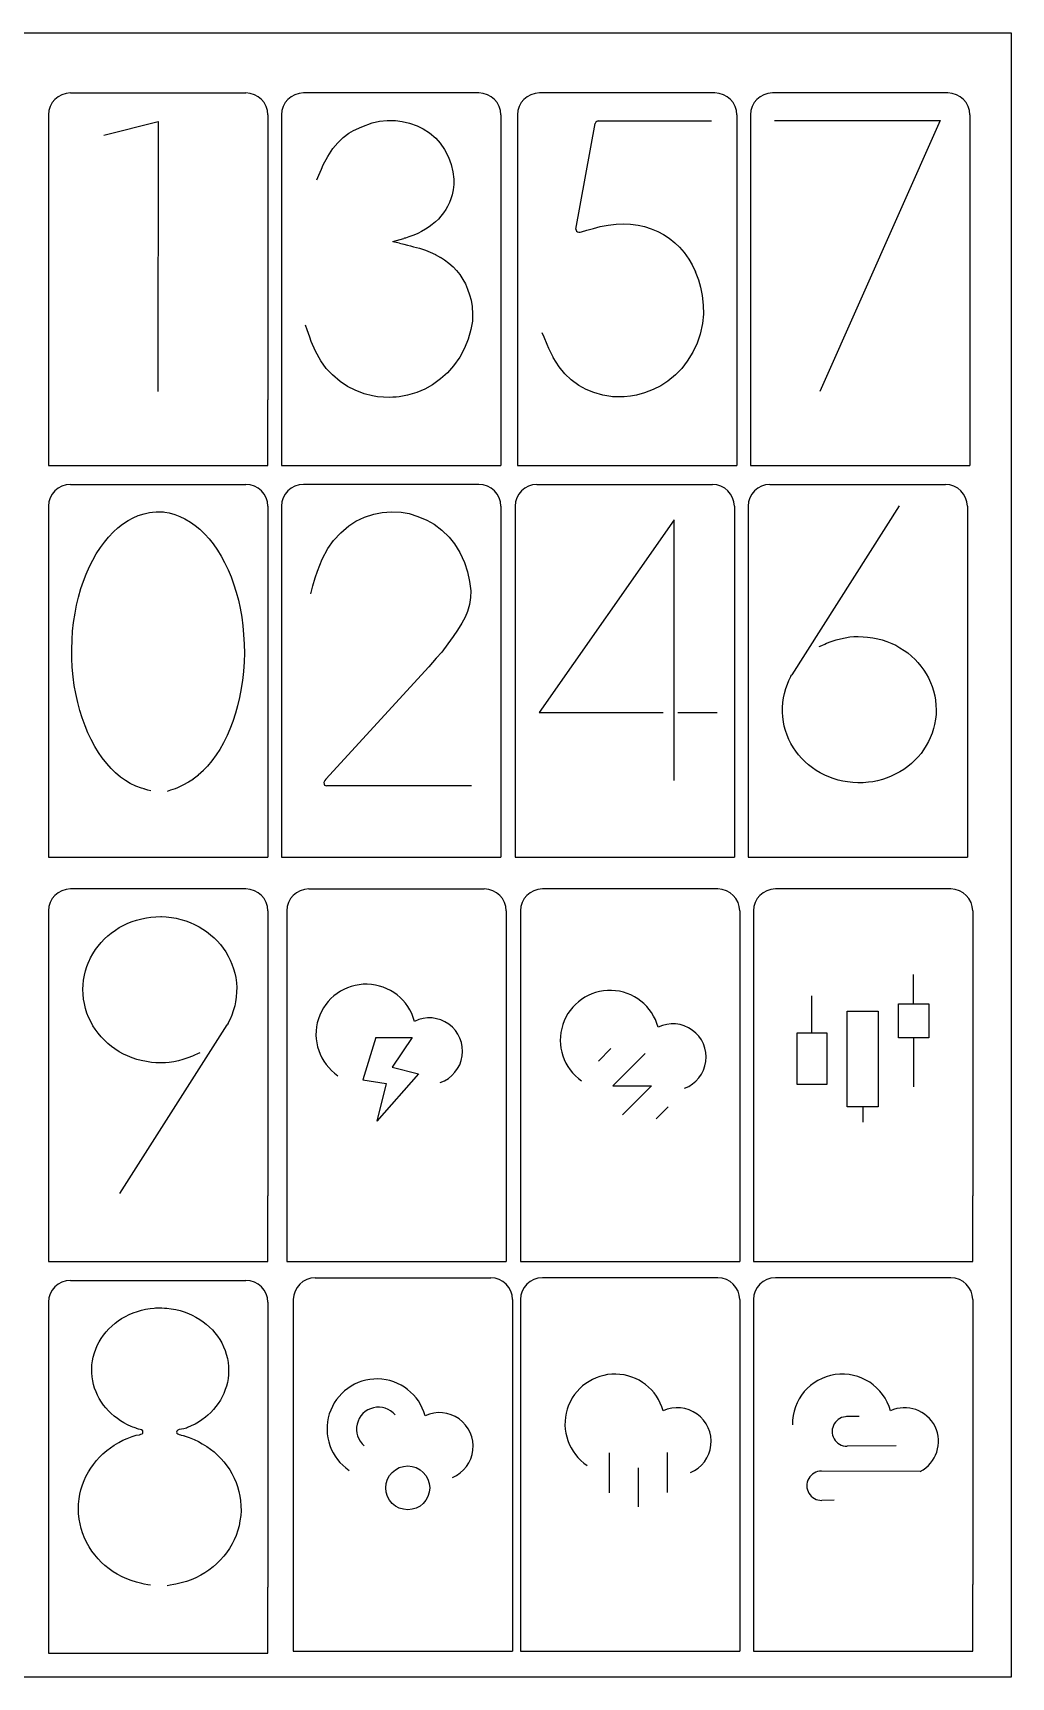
# Model space of a CAD drawing. Header units: millimetres. Extents: x 2133 to 4632, y 1065 to 2652.
# Drawn here: x 3594.3 to 3772.7, y 2342.4 to 2642.4 of the extents above; entities that cross this region are included whole.
import ezdxf

# ---------------------------------------------------------------- set-up
doc = ezdxf.new("R2010")
doc.units = ezdxf.units.MM
doc.layers.add('细实线', color=7, linetype='Continuous', lineweight=25)

msp = doc.modelspace()

# ---------------------------------------------------------------- linework, layer by layer
at = {"color": 7, "linetype": 'Continuous', "lineweight": 25}
for p, q in [((3601.116, 2631.488), (3633.116, 2631.488)), ((3675.609, 2631.488), (3643.609, 2631.488)), ((3718.652, 2631.488), (3686.652, 2631.488)), ((3761.145, 2631.488), (3729.145, 2631.488)), ((3597.116, 2627.488), (3597.116, 2575.488)), ((3637.116, 2627.488), (3637.116, 2575.488)), ((3639.609, 2627.488), (3639.609, 2575.488)), ((3679.609, 2627.488), (3679.609, 2575.488)), ((3682.652, 2627.488), (3682.652, 2575.488)), ((3722.652, 2627.488), (3722.652, 2575.488)), ((3725.145, 2627.488), (3725.145, 2575.488)), ((3765.145, 2627.488), (3765.145, 2575.488)), ((3601.116, 2560.076), (3633.116, 2560.076)), ((3675.609, 2560.076), (3643.609, 2560.076)), ((3686.208, 2560.076), (3718.208, 2560.076)), ((3728.701, 2560.076), (3760.701, 2560.076)), ((3597.116, 2556.076), (3597.116, 2504.076)), ((3637.116, 2556.076), (3637.116, 2504.076)), ((3639.609, 2556.076), (3639.609, 2504.076)), ((3679.609, 2556.076), (3679.609, 2504.076)), ((3682.208, 2556.076), (3682.208, 2504.076)), ((3722.208, 2556.076), (3722.208, 2504.076)), ((3724.701, 2556.076), (3724.701, 2504.076)), ((3764.701, 2556.076), (3764.701, 2504.076)), ((3633.116, 2486.253), (3601.116, 2486.253)), ((3644.588, 2486.253), (3676.588, 2486.253)), ((3719.187, 2486.253), (3687.187, 2486.253)), ((3761.68, 2486.253), (3729.68, 2486.253)), ((3597.116, 2482.253), (3597.116, 2430.253)), ((3637.116, 2482.253), (3637.116, 2430.253)), ((3640.588, 2482.253), (3640.588, 2430.253)), ((3680.588, 2482.253), (3680.588, 2430.253)), ((3683.187, 2482.253), (3683.187, 2430.253)), ((3723.187, 2482.253), (3723.187, 2430.253)), ((3725.68, 2482.253), (3725.68, 2430.253)), ((3765.68, 2482.253), (3765.68, 2430.253)), ((3645.76, 2415.328), (3677.76, 2415.328)), ((3719.187, 2415.328), (3687.187, 2415.328)), ((3761.68, 2415.328), (3729.68, 2415.328)), ((3601.116, 2414.841), (3633.116, 2414.841)), ((3597.116, 2410.841), (3597.116, 2358.841)), ((3637.116, 2410.841), (3637.116, 2358.841)), ((3641.76, 2411.328), (3641.76, 2359.328)), ((3681.76, 2411.328), (3681.76, 2359.328)), ((3683.187, 2411.328), (3683.187, 2359.328)), ((3723.187, 2411.328), (3723.187, 2359.328)), ((3725.68, 2411.328), (3725.68, 2359.328)), ((3765.68, 2411.328), (3765.68, 2359.328))]:
    msp.add_line(p, q, dxfattribs=at)
for points in [[(3652.717, 2624.661), (3654.258, 2625.333)], [(3654.258, 2625.333), (3656.119, 2626.019)], [(3656.119, 2626.019), (3657.492, 2626.338)], [(3657.492, 2626.338), (3658.888, 2626.449)], [(3658.888, 2626.449), (3660.377, 2626.442)], [(3660.377, 2626.442), (3661.625, 2626.303)], [(3661.625, 2626.303), (3662.967, 2625.973)], [(3662.967, 2625.973), (3664.34, 2625.498)], [(3664.34, 2625.498), (3665.46, 2624.961)], [(3648.976, 2621.358), (3649.872, 2622.417)], [(3649.872, 2622.417), (3650.879, 2623.371)], [(3650.879, 2623.371), (3651.879, 2624.169)], [(3651.879, 2624.169), (3652.717, 2624.661)], [(3665.46, 2624.961), (3666.593, 2624.196)], [(3666.593, 2624.196), (3667.728, 2623.245)], [(3667.728, 2623.245), (3668.575, 2622.332)], [(3668.575, 2622.332), (3669.362, 2621.144)], [(3647.222, 2618.4), (3648.033, 2619.923)], [(3648.033, 2619.923), (3648.976, 2621.358)], [(3669.362, 2621.144), (3670.075, 2619.752)], [(3670.075, 2619.752), (3670.553, 2618.446)], [(3646.083, 2615.611), (3646.444, 2616.509)], [(3646.444, 2616.509), (3646.879, 2617.593)], [(3646.879, 2617.593), (3647.222, 2618.4)], [(3670.553, 2618.446), (3670.869, 2617.077)], [(3670.869, 2617.077), (3671.044, 2615.748)], [(3670.913, 2613.818), (3670.725, 2612.887)], [(3671.036, 2614.76), (3670.913, 2613.818)], [(3671.044, 2615.748), (3671.036, 2614.76)], [(3669.554, 2610.195), (3669.145, 2609.597)], [(3669.887, 2610.783), (3669.554, 2610.195)], [(3670.232, 2611.504), (3669.887, 2610.783)], [(3670.515, 2612.191), (3670.232, 2611.504)], [(3670.725, 2612.887), (3670.515, 2612.191)], [(3666.527, 2607.039), (3665.882, 2606.629)], [(3667.084, 2607.457), (3666.527, 2607.039)], [(3667.693, 2607.974), (3667.084, 2607.457)], [(3668.22, 2608.476), (3667.693, 2607.974)], [(3668.667, 2608.979), (3668.22, 2608.476)], [(3669.145, 2609.597), (3668.667, 2608.979)], [(3696.491, 2606.785), (3697.723, 2607.097)], [(3697.723, 2607.097), (3699.163, 2607.363)], [(3699.163, 2607.363), (3700.669, 2607.547)], [(3700.669, 2607.547), (3701.926, 2607.606)], [(3701.926, 2607.606), (3703.253, 2607.534)], [(3703.253, 2607.534), (3704.654, 2607.36)], [(3704.654, 2607.36), (3705.813, 2607.117)], [(3705.813, 2607.117), (3707.005, 2606.726)], [(3662.061, 2604.963), (3661.902, 2604.917)], [(3662.213, 2605.009), (3662.061, 2604.963)], [(3662.86, 2605.226), (3662.196, 2605.004)], [(3663.721, 2605.552), (3662.86, 2605.226)], [(3664.48, 2605.874), (3663.721, 2605.552)], [(3665.144, 2606.208), (3664.48, 2605.874)], [(3665.882, 2606.629), (3665.144, 2606.208)], [(3694.324, 2606.171), (3695.293, 2606.456)], [(3695.281, 2606.453), (3696.491, 2606.785)], [(3707.005, 2606.726), (3708.26, 2606.208)], [(3708.26, 2606.208), (3709.285, 2605.678)], [(3709.285, 2605.678), (3710.305, 2604.986)], [(3710.305, 2604.986), (3711.371, 2604.138)], [(3711.371, 2604.138), (3712.226, 2603.327)], [(3661.9, 2603.879), (3662.566, 2603.708)], [(3662.566, 2603.708), (3663.146, 2603.569)], [(3663.146, 2603.569), (3663.703, 2603.438)], [(3663.703, 2603.438), (3664.751, 2603.154)], [(3664.751, 2603.154), (3665.843, 2602.804)], [(3665.843, 2602.804), (3666.739, 2602.464)], [(3666.739, 2602.464), (3667.683, 2602.016)], [(3667.654, 2602.029), (3668.632, 2601.495)], [(3668.601, 2601.512), (3669.365, 2601.029)], [(3669.365, 2601.029), (3670.129, 2600.435)], [(3712.226, 2603.327), (3713.042, 2602.35)], [(3713.042, 2602.35), (3713.873, 2601.187)], [(3713.873, 2601.187), (3714.522, 2600.107)], [(3670.129, 2600.435), (3670.903, 2599.743)], [(3670.903, 2599.743), (3671.522, 2599.101)], [(3671.522, 2599.101), (3672.113, 2598.34)], [(3672.113, 2598.34), (3672.698, 2597.46)], [(3714.522, 2600.107), (3715.097, 2598.859)], [(3715.081, 2598.9), (3715.653, 2597.399)], [(3672.698, 2597.46), (3673.15, 2596.653)], [(3673.15, 2596.653), (3673.549, 2595.718)], [(3673.549, 2595.718), (3673.925, 2594.636)], [(3715.653, 2597.399), (3716.056, 2596.058)], [(3716.056, 2596.058), (3716.336, 2594.539)], [(3673.925, 2594.636), (3674.187, 2593.666)], [(3674.187, 2593.666), (3674.355, 2592.505)], [(3674.355, 2592.505), (3674.438, 2591.116)], [(3716.336, 2594.539), (3716.527, 2592.767)], [(3716.527, 2592.767), (3716.582, 2591.137)], [(3644.301, 2588.272), (3644.01, 2589.136)], [(3674.417, 2589.821), (3674.167, 2588.308)], [(3674.438, 2591.116), (3674.417, 2589.821)], [(3716.401, 2589.396), (3715.989, 2587.474)], [(3716.582, 2591.137), (3716.401, 2589.396)], [(3644.78, 2586.912), (3644.298, 2588.281)], [(3645.047, 2586.154), (3644.78, 2586.913)], [(3645.814, 2584.399), (3645.047, 2586.154)], [(3673.664, 2586.549), (3673.016, 2584.924)], [(3674.167, 2588.308), (3673.664, 2586.549)], [(3687.502, 2586.901), (3687.166, 2587.727)], [(3688.041, 2585.593), (3687.502, 2586.901)], [(3715.989, 2587.474), (3715.433, 2585.809)], [(3646.797, 2582.63), (3645.814, 2584.399)], [(3672.114, 2583.309), (3670.991, 2581.68)], [(3673.016, 2584.924), (3672.114, 2583.309)], [(3688.346, 2584.857), (3688.041, 2585.594)], [(3689.19, 2583.187), (3688.346, 2584.857)], [(3690.237, 2581.532), (3689.155, 2583.243)], [(3714.641, 2584.213), (3713.626, 2582.559)], [(3715.433, 2585.809), (3714.641, 2584.213)], [(3647.785, 2581.225), (3646.797, 2582.63)], [(3648.93, 2580.03), (3647.785, 2581.225)], [(3650.329, 2578.833), (3648.93, 2580.03)], [(3669.904, 2580.41), (3668.636, 2579.305)], [(3670.991, 2581.68), (3669.904, 2580.41)], [(3691.264, 2580.248), (3690.237, 2581.532)], [(3692.438, 2579.174), (3691.264, 2580.248)], [(3711.462, 2580.087), (3710.067, 2578.929)], [(3712.621, 2581.239), (3711.462, 2580.087)], [(3713.626, 2582.559), (3712.621, 2581.239)], [(3651.648, 2577.924), (3650.329, 2578.833)], [(3653.053, 2577.233), (3651.648, 2577.924)], [(3654.71, 2576.607), (3653.053, 2577.233)], [(3665.774, 2577.448), (3664.282, 2576.851)], [(3667.144, 2578.235), (3665.774, 2577.448)], [(3668.636, 2579.305), (3667.144, 2578.235)], [(3693.853, 2578.124), (3692.438, 2579.174)], [(3695.169, 2577.355), (3693.853, 2578.124)], [(3696.564, 2576.805), (3695.169, 2577.355)], [(3707.406, 2577.403), (3705.787, 2576.767)], [(3708.773, 2578.049), (3707.406, 2577.403)], [(3710.067, 2578.929), (3708.773, 2578.049)], [(3656.216, 2576.199), (3654.71, 2576.607)], [(3657.122, 2576.065), (3656.216, 2576.199)], [(3658.197, 2575.979), (3657.122, 2576.065)], [(3659.318, 2575.95), (3658.197, 2575.979)], [(3659.94, 2575.96), (3659.318, 2575.95)], [(3660.527, 2575.991), (3659.94, 2575.96)], [(3661.05, 2576.042), (3660.527, 2575.991)], [(3662.578, 2576.344), (3661.05, 2576.042)], [(3664.282, 2576.851), (3662.578, 2576.344)], [(3698.196, 2576.339), (3696.564, 2576.805)], [(3699.654, 2576.077), (3698.196, 2576.339)], [(3699.996, 2576.049), (3699.654, 2576.077)], [(3700.412, 2576.03), (3699.996, 2576.049)], [(3700.86, 2576.024), (3700.412, 2576.03)], [(3702.087, 2576.063), (3700.86, 2576.024)], [(3703.292, 2576.174), (3702.087, 2576.063)], [(3704.341, 2576.347), (3703.247, 2576.166)], [(3705.787, 2576.767), (3704.341, 2576.347)], [(3610.633, 2552.813), (3611.635, 2553.475)], [(3611.635, 2553.475), (3612.542, 2553.981)], [(3612.542, 2553.981), (3613.481, 2554.369)], [(3613.481, 2554.369), (3614.563, 2554.712)], [(3614.563, 2554.712), (3615.545, 2554.931)], [(3615.545, 2554.931), (3616.11, 2555.002)], [(3616.11, 2555.002), (3616.753, 2555.047)], [(3616.753, 2555.047), (3617.396, 2555.063)], [(3617.396, 2555.063), (3617.74, 2555.058)], [(3617.74, 2555.058), (3618.058, 2555.041)], [(3618.058, 2555.041), (3618.329, 2555.015)], [(3618.329, 2555.015), (3619.147, 2554.855)], [(3619.147, 2554.855), (3620.126, 2554.577)], [(3620.126, 2554.577), (3621.056, 2554.238)], [(3621.056, 2554.238), (3621.965, 2553.793)], [(3621.965, 2553.793), (3622.985, 2553.193)], [(3622.985, 2553.193), (3623.881, 2552.574)], [(3651.861, 2552.499), (3653.18, 2553.352)], [(3653.18, 2553.352), (3654.775, 2554.083)], [(3654.775, 2554.083), (3656.479, 2554.664)], [(3656.479, 2554.664), (3657.951, 2554.957)], [(3657.951, 2554.957), (3659.644, 2555.05)], [(3659.644, 2555.05), (3661.41, 2554.978)], [(3661.41, 2554.978), (3662.885, 2554.735)], [(3662.885, 2554.735), (3664.501, 2554.229)], [(3664.501, 2554.229), (3666.145, 2553.539)], [(3666.145, 2553.539), (3667.47, 2552.785)], [(3607.298, 2549.551), (3608.064, 2550.455)], [(3608.064, 2550.455), (3608.957, 2551.395)], [(3608.957, 2551.395), (3609.771, 2552.154)], [(3609.771, 2552.154), (3610.633, 2552.813)], [(3623.881, 2552.574), (3624.699, 2551.878)], [(3624.699, 2551.878), (3625.614, 2550.991)], [(3625.614, 2550.991), (3626.414, 2550.12)], [(3626.414, 2550.12), (3627.132, 2549.195)], [(3649.081, 2549.824), (3650.404, 2551.233)], [(3650.404, 2551.233), (3651.861, 2552.499)], [(3667.47, 2552.785), (3668.834, 2551.719)], [(3668.834, 2551.719), (3670.173, 2550.443)], [(3670.173, 2550.443), (3671.19, 2549.206)], [(3605.179, 2546.268), (3605.829, 2547.387)], [(3605.829, 2547.387), (3606.593, 2548.571)], [(3606.593, 2548.571), (3607.298, 2549.551)], [(3627.132, 2549.195), (3627.923, 2548.057)], [(3627.923, 2548.057), (3628.607, 2546.965)], [(3647.033, 2546.401), (3648.061, 2548.379)], [(3648.061, 2548.379), (3649.081, 2549.824)], [(3671.19, 2549.206), (3672.13, 2547.621)], [(3672.13, 2547.621), (3672.975, 2545.795)], [(3603.985, 2543.704), (3604.6, 2545.098)], [(3604.6, 2545.098), (3605.179, 2546.268)], [(3628.607, 2546.965), (3629.207, 2545.842)], [(3629.207, 2545.842), (3629.853, 2544.487)], [(3629.853, 2544.487), (3630.403, 2543.203)], [(3645.764, 2543.005), (3646.153, 2544.248)], [(3646.153, 2544.248), (3647.033, 2546.401)], [(3672.975, 2545.795), (3673.531, 2544.114)], [(3673.531, 2544.114), (3673.904, 2542.356)], [(3602.581, 2539.476), (3603.034, 2541.069)], [(3603.034, 2541.069), (3603.47, 2542.398)], [(3603.47, 2542.398), (3603.985, 2543.704)], [(3630.403, 2543.203), (3630.866, 2541.913)], [(3630.866, 2541.913), (3631.348, 2540.376)], [(3644.931, 2540.084), (3645.345, 2541.535)], [(3645.345, 2541.535), (3645.769, 2543.022)], [(3673.904, 2542.356), (3674.114, 2540.673)], [(3601.951, 2536.578), (3602.228, 2538.036)], [(3602.219, 2538.002), (3602.587, 2539.499)], [(3631.348, 2540.376), (3631.744, 2538.928)], [(3631.744, 2538.928), (3632.052, 2537.501)], [(3673.9, 2538.161), (3673.54, 2536.882)], [(3674.109, 2539.41), (3673.9, 2538.161)], [(3674.114, 2540.673), (3674.109, 2539.41)], [(3601.694, 2534.866), (3601.951, 2536.578)], [(3632.052, 2537.501), (3632.349, 2535.815)], [(3632.349, 2535.815), (3632.572, 2534.235)], [(3673.104, 2535.865), (3672.478, 2534.74)], [(3673.54, 2536.882), (3673.104, 2535.865)], [(3601.41, 2531.726), (3601.51, 2533.276)], [(3601.51, 2533.276), (3601.694, 2534.866)], [(3632.572, 2534.235), (3632.708, 2532.705)], [(3632.708, 2532.705), (3632.801, 2530.918)], [(3670.915, 2532.288), (3669.947, 2530.953)], [(3671.692, 2533.452), (3670.915, 2532.288)], [(3672.478, 2534.74), (3671.692, 2533.452)], [(3741.576, 2531.919), (3742.432, 2532.092)], [(3742.432, 2532.092), (3743.29, 2532.226)], [(3743.29, 2532.226), (3743.975, 2532.292)], [(3743.975, 2532.292), (3744.786, 2532.306)], [(3744.786, 2532.306), (3745.696, 2532.281)], [(3745.696, 2532.281), (3746.514, 2532.218)], [(3746.514, 2532.218), (3747.435, 2532.083)], [(3747.435, 2532.083), (3748.393, 2531.893)], [(3601.36, 2529.931), (3601.41, 2531.726)], [(3601.369, 2528.282), (3601.36, 2529.931)], [(3632.831, 2529.257), (3632.782, 2527.694)], [(3632.801, 2530.918), (3632.831, 2529.257)], [(3668.835, 2529.483), (3667.811, 2528.339)], [(3669.947, 2530.953), (3668.835, 2529.483)], [(3737.697, 2530.471), (3738.136, 2530.671)], [(3738.136, 2530.671), (3738.69, 2530.923)], [(3738.687, 2530.922), (3739.036, 2531.078)], [(3739.036, 2531.078), (3739.88, 2531.406)], [(3739.88, 2531.406), (3740.787, 2531.707)], [(3740.787, 2531.707), (3741.576, 2531.919)], [(3748.393, 2531.893), (3749.183, 2531.688)], [(3749.183, 2531.688), (3750.035, 2531.395)], [(3750.035, 2531.395), (3750.916, 2531.042)], [(3750.916, 2531.042), (3751.635, 2530.704)], [(3751.635, 2530.704), (3752.4, 2530.264)], [(3752.4, 2530.264), (3753.187, 2529.765)], [(3753.187, 2529.765), (3753.826, 2529.307)], [(3753.826, 2529.307), (3754.487, 2528.752)], [(3601.456, 2526.724), (3601.369, 2528.282)], [(3601.618, 2524.961), (3601.456, 2526.724)], [(3632.784, 2527.716), (3632.662, 2525.914)], [(3754.487, 2528.752), (3755.161, 2528.125)], [(3755.161, 2528.125), (3755.698, 2527.564)], [(3755.698, 2527.564), (3756.238, 2526.904)], [(3756.238, 2526.904), (3756.78, 2526.167)], [(3756.78, 2526.167), (3757.202, 2525.515)], [(3601.819, 2523.374), (3601.618, 2524.961)], [(3602.082, 2521.919), (3601.819, 2523.374)], [(3632.501, 2524.324), (3632.269, 2522.822)], [(3632.664, 2525.933), (3632.496, 2524.294)], [(3731.59, 2522.815), (3731.867, 2523.61)], [(3731.867, 2523.61), (3732.165, 2524.303)], [(3732.165, 2524.303), (3732.511, 2525.019)], [(3757.202, 2525.515), (3757.605, 2524.767)], [(3757.605, 2524.767), (3757.995, 2523.936)], [(3757.995, 2523.936), (3758.284, 2523.211)], [(3758.284, 2523.211), (3758.533, 2522.391)], [(3602.443, 2520.281), (3602.082, 2521.919)], [(3602.821, 2518.816), (3602.443, 2520.281)], [(3631.946, 2521.156), (3631.599, 2519.647)], [(3632.273, 2522.844), (3631.946, 2521.156)], [(3730.981, 2519.357), (3731.051, 2520.301)], [(3731.051, 2520.301), (3731.162, 2521.14)], [(3731.162, 2521.14), (3731.335, 2521.924)], [(3731.335, 2521.924), (3731.59, 2522.815)], [(3758.533, 2522.391), (3758.754, 2521.485)], [(3758.754, 2521.485), (3758.894, 2520.7)], [(3758.894, 2520.7), (3758.977, 2519.797)], [(3603.241, 2517.495), (3602.821, 2518.816)], [(3603.779, 2516.019), (3603.241, 2517.495)], [(3631.21, 2518.302), (3630.706, 2516.79)], [(3631.599, 2519.647), (3631.21, 2518.302)], [(3730.971, 2518.535), (3730.981, 2519.357)], [(3731.032, 2517.685), (3730.971, 2518.535)], [(3731.154, 2516.75), (3731.032, 2517.685)], [(3758.886, 2517.21), (3758.728, 2516.283)], [(3758.984, 2518.074), (3758.886, 2517.21)], [(3758.974, 2519.833), (3759.006, 2518.885)], [(3759.006, 2518.885), (3758.984, 2518.074)], [(3604.314, 2514.708), (3603.779, 2516.019)], [(3604.873, 2513.55), (3604.314, 2514.708)], [(3629.678, 2514.233), (3629.012, 2512.908)], [(3630.209, 2515.424), (3629.678, 2514.233)], [(3630.706, 2516.79), (3630.209, 2515.424)], [(3731.308, 2515.955), (3731.154, 2516.75)], [(3731.535, 2515.158), (3731.308, 2515.955)], [(3731.838, 2514.284), (3731.535, 2515.158)], [(3732.144, 2513.547), (3731.838, 2514.284)], [(3758.282, 2514.704), (3757.932, 2513.809)], [(3758.545, 2515.508), (3758.282, 2514.704)], [(3758.728, 2516.283), (3758.545, 2515.508)], [(3605.568, 2512.268), (3604.873, 2513.55)], [(3606.242, 2511.144), (3605.568, 2512.268)], [(3606.921, 2510.176), (3606.242, 2511.144)], [(3628.354, 2511.726), (3627.699, 2510.72)], [(3629.012, 2512.908), (3628.354, 2511.726)], [(3732.518, 2512.821), (3732.144, 2513.547)], [(3732.982, 2512.03), (3732.518, 2512.821)], [(3733.425, 2511.366), (3732.982, 2512.03)], [(3733.931, 2510.726), (3733.425, 2511.366)], [(3756.711, 2511.629), (3756.25, 2510.991)], [(3757.205, 2512.402), (3756.711, 2511.629)], [(3757.617, 2513.129), (3757.205, 2512.402)], [(3757.946, 2513.844), (3757.617, 2513.129)], [(3607.752, 2509.122), (3606.921, 2510.176)], [(3608.545, 2508.219), (3607.752, 2509.122)], [(3609.325, 2507.469), (3608.545, 2508.219)], [(3626.105, 2508.644), (3625.344, 2507.849)], [(3626.892, 2509.615), (3626.105, 2508.644)], [(3627.699, 2510.72), (3626.892, 2509.615)], [(3734.538, 2510.036), (3733.931, 2510.726)], [(3735.102, 2509.462), (3734.538, 2510.036)], [(3735.721, 2508.925), (3735.102, 2509.462)], [(3736.453, 2508.353), (3735.721, 2508.925)], [(3737.123, 2507.886), (3736.453, 2508.353)], [(3753.093, 2508.07), (3752.415, 2507.632)], [(3753.847, 2508.616), (3753.093, 2508.07)], [(3754.499, 2509.143), (3753.847, 2508.616)], [(3755.076, 2509.689), (3754.499, 2509.143)], [(3755.71, 2510.357), (3755.076, 2509.689)], [(3756.25, 2510.991), (3755.71, 2510.357)], [(3610.274, 2506.678), (3609.325, 2507.469)], [(3611.166, 2506.025), (3610.274, 2506.678)], [(3612.032, 2505.519), (3611.166, 2506.025)], [(3613.07, 2505.028), (3612.032, 2505.519)], [(3614.072, 2504.646), (3613.07, 2505.028)], [(3621.641, 2505.161), (3620.648, 2504.715)], [(3622.665, 2505.716), (3621.641, 2505.161)], [(3623.563, 2506.304), (3622.665, 2505.716)], [(3624.442, 2507.022), (3623.516, 2506.274)], [(3625.372, 2507.875), (3624.416, 2507.001)], [(3737.838, 2507.465), (3737.123, 2507.886)], [(3738.676, 2507.03), (3737.838, 2507.465)], [(3739.437, 2506.685), (3738.676, 2507.03)], [(3740.231, 2506.397), (3739.437, 2506.685)], [(3741.155, 2506.117), (3740.231, 2506.397)], [(3741.989, 2505.911), (3741.155, 2506.117)], [(3742.844, 2505.771), (3741.989, 2505.911)], [(3743.832, 2505.662), (3742.844, 2505.771)], [(3744.709, 2505.612), (3743.832, 2505.662)], [(3744.739, 2505.612), (3744.709, 2505.612)], [(3744.827, 2505.616), (3744.789, 2505.616)], [(3745.723, 2505.643), (3744.827, 2505.616)], [(3746.648, 2505.716), (3745.723, 2505.643)], [(3747.431, 2505.817), (3746.648, 2505.716)], [(3748.29, 2505.997), (3747.431, 2505.817)], [(3749.229, 2506.245), (3748.29, 2505.997)], [(3750.051, 2506.509), (3749.229, 2506.245)], [(3750.813, 2506.823), (3750.051, 2506.509)], [(3751.669, 2507.229), (3750.813, 2506.823)], [(3752.415, 2507.632), (3751.669, 2507.229)], [(3614.532, 2504.509), (3614.072, 2504.646)], [(3615.232, 2504.307), (3614.527, 2504.511)], [(3615.766, 2504.152), (3615.233, 2504.307)], [(3619.365, 2504.256), (3618.74, 2504.034)], [(3620.188, 2504.549), (3619.365, 2504.256)], [(3620.648, 2504.715), (3620.188, 2504.549)], [(3614.121, 2480.827), (3614.981, 2481.006)], [(3614.981, 2481.006), (3615.763, 2481.108)], [(3615.763, 2481.108), (3616.688, 2481.18)], [(3616.688, 2481.18), (3617.585, 2481.208)], [(3617.585, 2481.208), (3617.622, 2481.208)], [(3617.672, 2481.212), (3617.702, 2481.212)], [(3617.702, 2481.212), (3618.58, 2481.162)], [(3618.58, 2481.162), (3619.568, 2481.053)], [(3619.568, 2481.053), (3620.422, 2480.913)], [(3607.912, 2477.681), (3608.564, 2478.207)], [(3608.564, 2478.207), (3609.318, 2478.754)], [(3609.318, 2478.754), (3609.996, 2479.192)], [(3609.996, 2479.192), (3610.742, 2479.594)], [(3610.742, 2479.594), (3611.598, 2480.001)], [(3611.598, 2480.001), (3612.361, 2480.314)], [(3612.361, 2480.314), (3613.182, 2480.579)], [(3613.182, 2480.579), (3614.121, 2480.827)], [(3620.422, 2480.913), (3621.256, 2480.707)], [(3621.256, 2480.707), (3622.181, 2480.427)], [(3622.181, 2480.427), (3622.974, 2480.139)], [(3622.974, 2480.139), (3623.735, 2479.794)], [(3623.735, 2479.794), (3624.573, 2479.358)], [(3624.573, 2479.358), (3625.288, 2478.938)], [(3625.288, 2478.938), (3625.958, 2478.471)], [(3625.958, 2478.471), (3626.69, 2477.899)], [(3605.206, 2474.422), (3605.7, 2475.195)], [(3605.7, 2475.195), (3606.161, 2475.832)], [(3606.161, 2475.832), (3606.701, 2476.467)], [(3606.701, 2476.467), (3607.335, 2477.135)], [(3607.335, 2477.135), (3607.912, 2477.681)], [(3626.69, 2477.899), (3627.309, 2477.361)], [(3627.309, 2477.361), (3627.873, 2476.788)], [(3627.873, 2476.788), (3628.48, 2476.097)], [(3628.48, 2476.097), (3628.986, 2475.458)], [(3628.986, 2475.458), (3629.429, 2474.794)], [(3603.866, 2471.316), (3604.13, 2472.12)], [(3604.13, 2472.12), (3604.479, 2473.015)], [(3604.465, 2472.979), (3604.795, 2473.694)], [(3604.795, 2473.694), (3605.206, 2474.422)], [(3629.429, 2474.794), (3629.893, 2474.003)], [(3629.893, 2474.003), (3630.268, 2473.277)], [(3630.268, 2473.277), (3630.574, 2472.54)], [(3630.574, 2472.54), (3630.876, 2471.666)], [(3603.427, 2468.75), (3603.525, 2469.614)], [(3603.525, 2469.614), (3603.683, 2470.541)], [(3603.683, 2470.541), (3603.866, 2471.316)], [(3630.876, 2471.666), (3631.103, 2470.868)], [(3631.103, 2470.868), (3631.257, 2470.074)], [(3631.257, 2470.074), (3631.379, 2469.139)], [(3631.379, 2469.139), (3631.44, 2468.289)], [(3603.405, 2467.939), (3603.427, 2468.75)], [(3603.437, 2466.991), (3603.405, 2467.939)], [(3603.517, 2466.124), (3603.434, 2467.027)], [(3603.658, 2465.339), (3603.517, 2466.124)], [(3631.36, 2466.523), (3631.249, 2465.684)], [(3631.43, 2467.467), (3631.36, 2466.523)], [(3631.44, 2468.289), (3631.43, 2467.467)], [(3603.878, 2464.433), (3603.658, 2465.339)], [(3604.127, 2463.613), (3603.878, 2464.433)], [(3604.416, 2462.888), (3604.127, 2463.613)], [(3630.545, 2463.214), (3630.247, 2462.521)], [(3630.821, 2464.009), (3630.545, 2463.214)], [(3631.076, 2464.9), (3630.821, 2464.009)], [(3631.249, 2465.684), (3631.076, 2464.9)], [(3604.807, 2462.057), (3604.416, 2462.888)], [(3605.21, 2461.308), (3604.807, 2462.057)], [(3605.632, 2460.657), (3605.21, 2461.308)], [(3606.173, 2459.92), (3605.632, 2460.657)], [(3630.247, 2462.521), (3629.9, 2461.804)], [(3606.713, 2459.26), (3606.173, 2459.92)], [(3607.251, 2458.699), (3606.713, 2459.26)], [(3607.924, 2458.072), (3607.251, 2458.699)], [(3608.585, 2457.517), (3607.924, 2458.072)], [(3609.224, 2457.059), (3608.585, 2457.517)], [(3610.011, 2456.56), (3609.224, 2457.059)], [(3610.776, 2456.12), (3610.011, 2456.56)], [(3611.495, 2455.782), (3610.776, 2456.12)], [(3612.377, 2455.429), (3611.495, 2455.782)], [(3613.228, 2455.136), (3612.377, 2455.429)], [(3614.019, 2454.93), (3613.228, 2455.136)], [(3614.976, 2454.741), (3614.019, 2454.93)], [(3615.897, 2454.606), (3614.976, 2454.741)], [(3616.715, 2454.543), (3615.897, 2454.606)], [(3617.625, 2454.517), (3616.715, 2454.543)], [(3618.437, 2454.532), (3617.625, 2454.517)], [(3619.121, 2454.598), (3618.437, 2454.532)], [(3619.979, 2454.732), (3619.121, 2454.598)], [(3620.835, 2454.905), (3619.979, 2454.732)], [(3621.625, 2455.117), (3620.835, 2454.905)], [(3622.531, 2455.418), (3621.625, 2455.117)], [(3623.375, 2455.746), (3622.531, 2455.418)], [(3623.724, 2455.902), (3623.375, 2455.746)], [(3624.275, 2456.153), (3623.721, 2455.901)], [(3624.715, 2456.353), (3624.275, 2456.153)], [(3612.539, 2408.894), (3613.35, 2409.181)], [(3613.35, 2409.181), (3614.088, 2409.4)], [(3614.088, 2409.4), (3614.822, 2409.561)], [(3614.822, 2409.561), (3615.648, 2409.702)], [(3615.648, 2409.702), (3616.367, 2409.788)], [(3616.367, 2409.788), (3616.629, 2409.804)], [(3616.629, 2409.804), (3616.952, 2409.814)], [(3616.952, 2409.814), (3617.305, 2409.817)], [(3617.305, 2409.817), (3617.802, 2409.811)], [(3617.802, 2409.811), (3618.283, 2409.793)], [(3618.283, 2409.793), (3618.71, 2409.763)], [(3618.71, 2409.763), (3619.493, 2409.663)], [(3619.493, 2409.663), (3620.364, 2409.505)], [(3620.364, 2409.505), (3621.126, 2409.326)], [(3621.126, 2409.326), (3621.842, 2409.098)], [(3621.842, 2409.098), (3622.644, 2408.796)], [(3608.125, 2405.996), (3608.645, 2406.49)], [(3608.645, 2406.49), (3609.265, 2407.018)], [(3609.265, 2407.018), (3609.845, 2407.46)], [(3609.845, 2407.46), (3610.457, 2407.855)], [(3610.457, 2407.855), (3611.184, 2408.273)], [(3611.184, 2408.273), (3611.85, 2408.61)], [(3611.85, 2408.61), (3612.539, 2408.894)], [(3622.644, 2408.796), (3623.343, 2408.491)], [(3623.343, 2408.491), (3623.986, 2408.149)], [(3623.986, 2408.149), (3624.702, 2407.718)], [(3624.702, 2407.718), (3625.319, 2407.301)], [(3625.319, 2407.301), (3625.878, 2406.857)], [(3625.878, 2406.857), (3626.487, 2406.316)], [(3626.487, 2406.316), (3627.009, 2405.799)], [(3606.006, 2402.943), (3606.372, 2403.652)], [(3606.372, 2403.652), (3606.733, 2404.26)], [(3606.733, 2404.26), (3607.144, 2404.837)], [(3607.144, 2404.837), (3607.646, 2405.463)], [(3607.646, 2405.463), (3608.125, 2405.996)], [(3627.009, 2405.799), (3627.467, 2405.267)], [(3627.467, 2405.267), (3627.956, 2404.629)], [(3627.956, 2404.629), (3628.365, 2404.028)], [(3628.365, 2404.028), (3628.707, 2403.421)], [(3628.707, 2403.421), (3629.057, 2402.702)], [(3605.047, 2399.439), (3605.131, 2400.147)], [(3605.131, 2400.147), (3605.278, 2400.85)], [(3605.278, 2400.85), (3605.49, 2401.626)], [(3605.49, 2401.626), (3605.72, 2402.297)], [(3605.72, 2402.297), (3606.006, 2402.943)], [(3629.057, 2402.702), (3629.336, 2402.03)], [(3629.336, 2402.03), (3629.547, 2401.365)], [(3629.547, 2401.365), (3629.741, 2400.581)], [(3629.741, 2400.581), (3629.875, 2399.852)], [(3605.002, 2398.641), (3605.047, 2399.439)], [(3605.006, 2397.937), (3605.002, 2398.641)], [(3605.069, 2397.251), (3605.006, 2397.937)], [(3605.187, 2396.488), (3605.069, 2397.251)], [(3629.947, 2397.63), (3629.869, 2396.961)], [(3629.875, 2399.852), (3629.941, 2399.152)], [(3629.941, 2399.152), (3629.968, 2398.351)], [(3629.968, 2398.351), (3629.947, 2397.63)], [(3605.33, 2395.825), (3605.187, 2396.488)], [(3605.525, 2395.188), (3605.33, 2395.825)], [(3605.787, 2394.481), (3605.525, 2395.188)], [(3606.056, 2393.867), (3605.787, 2394.481)], [(3629.084, 2394.195), (3628.792, 2393.566)], [(3629.364, 2394.898), (3629.084, 2394.195)], [(3629.57, 2395.52), (3629.364, 2394.898)], [(3629.733, 2396.201), (3629.57, 2395.52)], [(3629.869, 2396.961), (3629.733, 2396.201)], [(3606.368, 2393.285), (3606.056, 2393.867)], [(3606.761, 2392.644), (3606.368, 2393.285)], [(3607.143, 2392.089), (3606.761, 2392.644)], [(3607.56, 2391.573), (3607.143, 2392.089)], [(3608.068, 2391.01), (3607.56, 2391.573)], [(3608.551, 2390.527), (3608.068, 2391.01)], [(3627.229, 2391.293), (3626.706, 2390.737)], [(3627.654, 2391.796), (3627.229, 2391.293)], [(3628.061, 2392.36), (3627.654, 2391.796)], [(3628.471, 2392.997), (3628.061, 2392.36)], [(3628.792, 2393.566), (3628.471, 2392.997)], [(3609.06, 2390.088), (3608.551, 2390.527)], [(3609.668, 2389.616), (3609.06, 2390.088)], [(3610.238, 2389.218), (3609.668, 2389.616)], [(3610.823, 2388.869), (3610.238, 2389.218)], [(3611.522, 2388.499), (3610.823, 2388.869)], [(3612.178, 2388.191), (3611.522, 2388.499)], [(3612.469, 2388.073), (3612.178, 2388.191)], [(3612.767, 2387.963), (3612.469, 2388.073)], [(3623.156, 2388.271), (3622.482, 2387.971)], [(3623.869, 2388.628), (3623.156, 2388.271)], [(3624.458, 2388.964), (3623.869, 2388.628)], [(3625.056, 2389.363), (3624.458, 2388.964)], [(3625.731, 2389.864), (3625.056, 2389.363)], [(3626.197, 2390.249), (3625.731, 2389.864)], [(3626.706, 2390.737), (3626.197, 2390.249)], [(3609.116, 2384.779), (3609.938, 2385.269)], [(3609.938, 2385.269), (3610.674, 2385.656)], [(3610.674, 2385.656), (3611.478, 2386.005)], [(3611.478, 2386.005), (3612.392, 2386.35)], [(3612.392, 2386.35), (3613.108, 2386.581)], [(3613.103, 2387.847), (3612.767, 2387.963)], [(3622.039, 2387.828), (3621.8, 2387.779)], [(3621.886, 2386.457), (3621.934, 2386.442)], [(3621.934, 2386.442), (3622.029, 2386.413)], [(3622.029, 2386.413), (3622.753, 2386.162)], [(3622.266, 2387.888), (3622.039, 2387.828)], [(3622.482, 2387.971), (3622.266, 2387.888)], [(3622.753, 2386.162), (3623.652, 2385.8)], [(3623.652, 2385.8), (3624.457, 2385.43)], [(3624.457, 2385.43), (3625.165, 2385.038)], [(3625.165, 2385.038), (3625.969, 2384.536)], [(3605.888, 2381.993), (3606.427, 2382.594)], [(3606.427, 2382.594), (3607.041, 2383.183)], [(3607.041, 2383.183), (3607.754, 2383.802)], [(3607.754, 2383.802), (3608.398, 2384.302)], [(3608.398, 2384.302), (3609.116, 2384.779)], [(3625.969, 2384.536), (3626.684, 2384.038)], [(3626.684, 2384.038), (3627.303, 2383.536)], [(3627.303, 2383.536), (3627.995, 2382.908)], [(3627.995, 2382.908), (3628.604, 2382.298)], [(3628.604, 2382.298), (3629.118, 2381.7)], [(3603.595, 2378.298), (3603.953, 2379.067)], [(3603.953, 2379.067), (3604.392, 2379.892)], [(3604.392, 2379.892), (3604.809, 2380.576)], [(3604.809, 2380.576), (3605.304, 2381.263)], [(3605.304, 2381.263), (3605.888, 2381.993)], [(3629.118, 2381.7), (3629.682, 2380.964)], [(3629.682, 2380.964), (3630.169, 2380.256)], [(3630.169, 2380.256), (3630.562, 2379.578)], [(3630.562, 2379.578), (3630.979, 2378.751)], [(3602.833, 2375.805), (3603.039, 2376.641)], [(3603.039, 2376.641), (3603.314, 2377.543)], [(3603.314, 2377.543), (3603.595, 2378.298)], [(3630.979, 2378.751), (3631.327, 2377.96)], [(3631.327, 2377.96), (3631.586, 2377.214)], [(3631.586, 2377.214), (3631.839, 2376.311)], [(3631.839, 2376.311), (3632.03, 2375.454)], [(3602.576, 2373.128), (3602.611, 2374.026)], [(3602.613, 2372.276), (3602.576, 2373.128)], [(3602.611, 2374.026), (3602.703, 2374.994)], [(3602.703, 2374.994), (3602.833, 2375.805)], [(3632.03, 2375.454), (3632.139, 2374.654)], [(3632.139, 2374.654), (3632.209, 2373.688)], [(3632.209, 2373.688), (3632.224, 2372.77)], [(3602.72, 2371.286), (3602.613, 2372.276)], [(3602.868, 2370.391), (3602.72, 2371.286)], [(3603.077, 2369.571), (3602.868, 2370.391)], [(3631.868, 2370.039), (3631.645, 2369.24)], [(3632.04, 2370.947), (3631.868, 2370.039)], [(3632.169, 2371.93), (3632.04, 2370.947)], [(3632.224, 2372.77), (3632.169, 2371.93)], [(3603.393, 2368.598), (3603.077, 2369.571)], [(3603.705, 2367.796), (3603.381, 2368.633)], [(3604.088, 2367.009), (3603.705, 2367.796)], [(3604.552, 2366.196), (3604.07, 2367.046)], [(3630.972, 2367.47), (3630.597, 2366.74)], [(3631.322, 2368.315), (3630.972, 2367.47)], [(3631.645, 2369.24), (3631.322, 2368.315)], [(3605.033, 2365.443), (3604.552, 2366.196)], [(3605.537, 2364.779), (3605.033, 2365.443)], [(3606.174, 2364.037), (3605.537, 2364.779)], [(3606.794, 2363.385), (3606.174, 2364.037)], [(3629.082, 2364.505), (3628.431, 2363.779)], [(3629.592, 2365.148), (3629.082, 2364.505)], [(3630.099, 2365.906), (3629.592, 2365.148)], [(3630.597, 2366.74), (3630.099, 2365.906)], [(3607.418, 2362.824), (3606.794, 2363.385)], [(3608.19, 2362.209), (3607.418, 2362.824)], [(3608.932, 2361.677), (3608.19, 2362.209)], [(3609.657, 2361.236), (3608.932, 2361.677)], [(3610.544, 2360.766), (3609.657, 2361.236)], [(3624.876, 2361.039), (3623.981, 2360.589)], [(3625.604, 2361.461), (3624.876, 2361.039)], [(3626.373, 2361.989), (3625.604, 2361.461)], [(3627.155, 2362.586), (3626.373, 2361.989)], [(3627.783, 2363.127), (3627.155, 2362.586)], [(3628.431, 2363.779), (3627.783, 2363.127)], [(3611.387, 2360.373), (3610.544, 2360.766)], [(3612.197, 2360.067), (3611.387, 2360.373)], [(3613.178, 2359.762), (3612.197, 2360.067)], [(3614.123, 2359.52), (3613.178, 2359.762)], [(3614.549, 2359.432), (3614.123, 2359.52)], [(3615.217, 2359.299), (3614.549, 2359.432)], [(3615.719, 2359.198), (3615.217, 2359.299)], [(3619.287, 2359.216), (3618.781, 2359.125)], [(3619.956, 2359.335), (3619.287, 2359.216)], [(3620.359, 2359.41), (3619.956, 2359.335)], [(3621.312, 2359.633), (3620.359, 2359.41)], [(3622.298, 2359.917), (3621.312, 2359.633)], [(3623.11, 2360.204), (3622.298, 2359.917)], [(3623.981, 2360.589), (3623.11, 2360.204)]]:
    msp.add_lwpolyline(points)
for centre, start, end in [((3601.116, 2627.488), 90, 180), ((3633.116, 2627.488), 0, 90), ((3643.609, 2627.488), 90, 180), ((3675.609, 2627.488), 0, 90), ((3686.652, 2627.488), 90, 180), ((3718.652, 2627.488), 0, 90), ((3729.145, 2627.488), 90, 180), ((3761.145, 2627.488), 0, 90), ((3601.116, 2556.076), 90, 180), ((3633.116, 2556.076), 0, 90), ((3643.609, 2556.076), 90, 180), ((3675.609, 2556.076), 0, 90), ((3686.208, 2556.076), 90, 180), ((3718.208, 2556.076), 0, 90), ((3728.701, 2556.076), 90, 180), ((3760.701, 2556.076), 0, 90), ((3601.116, 2482.253), 90, 180), ((3633.116, 2482.253), 0, 90), ((3644.588, 2482.253), 90, 180), ((3676.588, 2482.253), 0, 90), ((3687.187, 2482.253), 90, 180), ((3719.187, 2482.253), 0, 90), ((3729.68, 2482.253), 90, 180), ((3761.68, 2482.253), 0, 90), ((3645.76, 2411.328), 90, 180), ((3677.76, 2411.328), 0, 90), ((3687.187, 2411.328), 90, 180), ((3719.187, 2411.328), 0, 90), ((3729.68, 2411.328), 90, 180), ((3761.68, 2411.328), 0, 90), ((3601.116, 2410.841), 90, 180), ((3633.116, 2410.841), 0, 90)]:
    msp.add_arc(centre, 4, start, end, dxfattribs=at)
at = {"layer": '细实线'}
for p, q in [((3607.222, 2623.816), (3617.116, 2626.303)), ((3617.116, 2626.303), (3617.067, 2577.013)), ((3693.305, 2606.647), (3696.828, 2625.916)), ((3696.915, 2626.138), (3696.828, 2625.916)), ((3697.115, 2626.309), (3696.915, 2626.138)), ((3697.382, 2626.389), (3697.115, 2626.309)), ((3697.382, 2626.389), (3718.007, 2626.372)), ((3729.532, 2626.436), (3759.719, 2626.436)), ((3759.719, 2626.436), (3737.823, 2576.992)), ((3659.932, 2604.403), (3659.892, 2604.347)), ((3661.108, 2604.059), (3659.892, 2604.347)), ((3659.932, 2604.403), (3661.902, 2604.917)), ((3661.108, 2604.059), (3661.9, 2603.879)), ((3693.305, 2606.647), (3693.333, 2606.46)), ((3693.333, 2606.46), (3693.421, 2606.298)), ((3693.421, 2606.298), (3693.584, 2606.162)), ((3693.584, 2606.162), (3693.817, 2606.09)), ((3693.817, 2606.09), (3694.089, 2606.102)), ((3694.089, 2606.102), (3694.324, 2606.171)), ((3597.116, 2575.488), (3597.116, 2563.488)), ((3637.116, 2563.488), (3637.116, 2575.488)), ((3639.609, 2575.488), (3639.609, 2563.488)), ((3679.609, 2575.488), (3679.609, 2563.488)), ((3682.652, 2575.488), (3682.652, 2563.488)), ((3722.652, 2575.488), (3722.652, 2563.488)), ((3725.145, 2575.488), (3725.145, 2563.488)), ((3765.145, 2575.488), (3765.145, 2563.488)), ((3597.116, 2563.488), (3637.116, 2563.488)), ((3639.609, 2563.488), (3679.609, 2563.488)), ((3682.652, 2563.488), (3722.652, 2563.488)), ((3725.145, 2563.488), (3765.145, 2563.488)), ((3752.285, 2556.165), (3732.682, 2525.349)), ((3711.217, 2553.593), (3686.625, 2518.463)), ((3711.217, 2506.04), (3711.217, 2553.593)), ((3647.707, 2506.308), (3666.478, 2526.777)), ((3667.811, 2528.339), (3666.478, 2526.777)), ((3732.511, 2525.019), (3732.528, 2525.054)), ((3732.528, 2525.054), (3732.682, 2525.349)), ((3686.625, 2518.463), (3709.211, 2518.463)), ((3711.877, 2518.463), (3719.057, 2518.463)), ((3647.495, 2506.036), (3647.355, 2505.697)), ((3647.355, 2505.697), (3647.389, 2505.37)), ((3647.389, 2505.37), (3647.48, 2505.196)), ((3647.48, 2505.196), (3647.633, 2505.106)), ((3647.707, 2506.308), (3647.495, 2506.036)), ((3647.633, 2505.106), (3647.819, 2505.075)), ((3674.245, 2505.075), (3647.819, 2505.075)), ((3744.789, 2505.616), (3744.739, 2505.612)), ((3597.116, 2504.076), (3597.116, 2492.076)), ((3637.116, 2504.076), (3637.116, 2492.076)), ((3639.609, 2504.076), (3639.609, 2492.076)), ((3679.609, 2504.076), (3679.609, 2492.076)), ((3682.208, 2504.076), (3682.208, 2492.076)), ((3722.208, 2504.076), (3722.208, 2492.076)), ((3724.701, 2504.076), (3724.701, 2492.076)), ((3764.701, 2504.076), (3764.701, 2492.076)), ((3597.116, 2492.076), (3637.116, 2492.076)), ((3639.609, 2492.076), (3679.609, 2492.076)), ((3682.208, 2492.076), (3722.208, 2492.076)), ((3724.701, 2492.076), (3764.701, 2492.076)), ((3617.622, 2481.208), (3617.672, 2481.212)), ((3754.905, 2465.297), (3754.905, 2470.619)), ((3736.36, 2459.974), (3736.36, 2466.76)), ((3610.126, 2430.659), (3629.729, 2461.475)), ((3629.884, 2461.77), (3629.729, 2461.475)), ((3629.9, 2461.804), (3629.884, 2461.77)), ((3656.792, 2459.145), (3654.459, 2451.447)), ((3656.792, 2459.145), (3663.449, 2459.145)), ((3663.449, 2459.145), (3659.775, 2453.726)), ((3697.428, 2454.852), (3699.692, 2457.117)), ((3754.905, 2459.067), (3754.905, 2450.141)), ((3705.965, 2456.253), (3700.054, 2450.342)), ((3654.459, 2451.447), (3658.691, 2450.755)), ((3664.571, 2452.507), (3657.024, 2443.883)), ((3659.775, 2453.726), (3664.571, 2452.507)), ((3658.691, 2450.755), (3657.024, 2443.883)), ((3700.054, 2450.342), (3707.12, 2450.342)), ((3707.12, 2450.342), (3701.791, 2445.013)), ((3707.968, 2444.297), (3710.151, 2446.48)), ((3745.61, 2446.526), (3745.61, 2443.692)), ((3597.116, 2430.253), (3597.116, 2418.253)), ((3637.116, 2418.253), (3637.116, 2430.253)), ((3640.588, 2430.253), (3640.588, 2418.253)), ((3680.588, 2430.253), (3680.588, 2418.253)), ((3683.187, 2430.253), (3683.187, 2418.253)), ((3723.187, 2430.253), (3723.187, 2418.253)), ((3725.68, 2430.253), (3725.68, 2418.253)), ((3765.68, 2418.253), (3765.68, 2430.253)), ((3597.116, 2418.253), (3637.116, 2418.253)), ((3640.588, 2418.253), (3680.588, 2418.253)), ((3683.187, 2418.253), (3723.187, 2418.253)), ((3725.68, 2418.253), (3765.68, 2418.253)), ((3744.944, 2389.977), (3742.666, 2389.977)), ((3613.103, 2387.847), (3613.175, 2387.823)), ((3613.108, 2386.581), (3613.7, 2386.68)), ((3613.537, 2387.714), (3613.175, 2387.823)), ((3613.812, 2387.644), (3613.537, 2387.714)), ((3613.7, 2386.68), (3613.976, 2386.762)), ((3614.097, 2387.559), (3613.812, 2387.644)), ((3613.976, 2386.762), (3614.17, 2386.84)), ((3614.294, 2387.362), (3614.097, 2387.559)), ((3614.17, 2386.84), (3614.297, 2386.971)), ((3614.347, 2387.121), (3614.294, 2387.362)), ((3614.297, 2386.971), (3614.347, 2387.121)), ((3620.542, 2387.348), (3620.476, 2387.12)), ((3620.476, 2387.12), (3620.525, 2386.969)), ((3620.525, 2386.969), (3620.688, 2386.815)), ((3620.728, 2387.534), (3620.542, 2387.348)), ((3620.688, 2386.815), (3620.968, 2386.725)), ((3620.967, 2387.617), (3620.728, 2387.534)), ((3621.8, 2387.779), (3620.967, 2387.617)), ((3620.968, 2386.725), (3621.159, 2386.664)), ((3621.159, 2386.664), (3621.323, 2386.621)), ((3621.323, 2386.621), (3621.704, 2386.513)), ((3621.704, 2386.513), (3621.886, 2386.457)), ((3699.363, 2383.366), (3699.363, 2376.049)), ((3709.952, 2383.45), (3709.952, 2376.161)), ((3751.702, 2384.623), (3742.755, 2384.578)), ((3704.643, 2380.657), (3704.643, 2373.536)), ((3756.103, 2379.969), (3738.1, 2380.027)), ((3740.394, 2374.743), (3738.154, 2374.69)), ((3597.116, 2358.841), (3597.116, 2346.841)), ((3615.217, 2359.299), (3615.217, 2359.299)), ((3637.116, 2346.841), (3637.116, 2358.841)), ((3641.76, 2359.328), (3641.76, 2347.175)), ((3681.76, 2359.328), (3681.76, 2347.175)), ((3683.187, 2359.328), (3683.187, 2347.175)), ((3723.187, 2359.328), (3723.187, 2347.175)), ((3725.68, 2359.328), (3725.68, 2347.175)), ((3765.68, 2347.175), (3765.68, 2359.328)), ((3597.116, 2346.841), (3637.116, 2346.841)), ((3641.76, 2347.175), (3681.76, 2347.175)), ((3683.187, 2347.175), (3723.187, 2347.175)), ((3725.68, 2347.175), (3765.68, 2347.175))]:
    msp.add_line(p, q, dxfattribs=at)
for points in [[(3372.679, 2642.448), (3772.679, 2642.448), (3772.679, 2342.448), (3372.679, 2342.448)], [(3742.806, 2463.97), (3748.415, 2463.97), (3748.415, 2446.526), (3742.806, 2446.526)], [(3752.127, 2465.297), (3757.683, 2465.297), (3757.683, 2459.067), (3752.127, 2459.067)], [(3733.655, 2459.974), (3739.064, 2459.974), (3739.064, 2450.567), (3733.655, 2450.567)]]:
    msp.add_lwpolyline(points, close=True, dxfattribs=at)
msp.add_circle((3662.643, 2376.982), 3.998, dxfattribs=at)
for centre, radius, start, end in [((3655.038, 2459.734), 9.141, 14.98579, 235.79008), ((3699.543, 2458.665), 9.08, 15.00247, 235.13144), ((3666.564, 2456.662), 6.067, 289.33309, 116.37754), ((3710.988, 2455.571), 6.067, 290.65397, 116.15752), ((3655.038, 2459.734), 9.141, 315.12482, 315.16925), ((3666.564, 2456.662), 6.067, 213.77749, 213.86373), ((3699.543, 2458.665), 9.08, 293.56477, 293.66216), ((3700.421, 2388.626), 9.108, 15.2554, 236.30418), ((3741.89, 2388.626), 9.108, 15.2554, 180.94971), ((3657.018, 2387.747), 9.108, 15.2554, 236.30418), ((3657.292, 2387.702), 3.998, 40.23433, 229.87907), ((3711.807, 2385.44), 6.158, 292.85682, 114.96642), ((3753.277, 2385.44), 6.158, 297.31272, 114.96642), ((3668.405, 2384.561), 6.158, 292.85682, 114.96642), ((3742.741, 2387.278), 2.7, 88.40435, 270.29046), ((3738.092, 2377.358), 2.669, 89.81683, 271.33908)]:
    msp.add_arc(centre, radius, start, end, dxfattribs=at)

doc.saveas('drawing.dxf')
